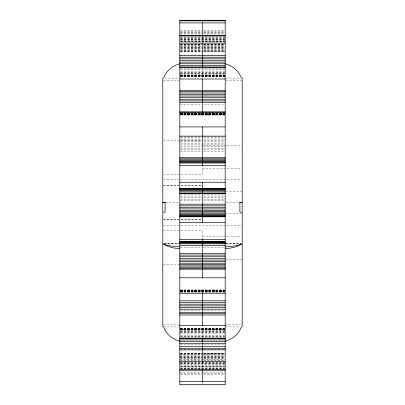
<?xml version="1.0" encoding="UTF-8"?>
<svg xmlns="http://www.w3.org/2000/svg" width="405" height="405" viewBox="0 0 405 405"><rect width="100%" height="100%" fill="white"/><g stroke="black" fill="none" stroke-linecap="round" stroke-linejoin="round"><path stroke-width="0.3" stroke-dasharray="2.02 1.52" d="M180.443 30.724L201.872 30.724M203.761 30.724L224.557 30.724M180.443 31.382L201.872 31.382M203.761 31.382L225.185 31.382M180.443 32.349L201.872 32.349M203.761 32.349L225.185 32.349M180.443 33.018L202.5 33.018M203.761 33.018L224.557 33.018M180.443 33.924L201.872 33.924M203.761 33.924L224.557 33.924M180.443 37.022L224.557 37.022M180.443 37.488L225.185 37.488M180.443 38.121L225.185 38.121M180.443 38.738L224.557 38.738M180.443 39.295L225.185 39.295M180.443 39.837L224.557 39.837M180.443 39.933L224.557 39.933M180.443 40.338L225.185 40.333M180.443 41.229L225.185 41.229M180.443 41.381L224.557 41.381M225.185 41.933L180.443 41.933L224.557 41.968M180.443 44.14L201.872 44.14M203.761 44.14L224.557 44.14M180.443 44.444L201.872 44.444M203.761 44.444L225.185 44.444M180.443 44.894L201.872 44.894M203.761 44.894L224.557 44.894M180.443 44.955L202.5 44.955M203.761 44.955L224.557 44.955M180.443 45.846L201.872 45.846M203.761 45.846L224.557 45.846M180.443 46.256L201.872 46.256M203.761 46.256L225.185 46.256M180.443 47.026L201.872 47.026M203.761 47.026L225.185 47.026M180.443 47.137L202.5 47.137M203.761 47.137L224.557 47.137M180.443 47.436L201.872 47.436M203.761 47.436L224.557 47.436M180.443 48.306L201.872 48.306M203.761 48.306L225.185 48.306M180.443 48.484L202.5 48.484M203.761 48.484L224.557 48.484M180.443 49.385L201.872 49.385M203.761 49.385L225.185 49.385M180.443 50.129L201.872 50.129M203.761 50.129L225.185 50.129M180.443 50.706L201.872 50.706M203.761 50.706L225.185 50.706M180.443 51.111L201.872 51.111M203.761 51.111L224.557 51.111M180.443 51.263L201.872 51.263M203.761 51.263L224.557 51.263M180.443 51.389L225.185 51.389M180.443 55.131L201.872 55.131M203.761 55.131L224.557 55.131M180.443 68.404L224.557 68.404M180.443 69.741L224.557 69.741M180.443 71.928L225.185 71.928M180.443 72.399L224.557 72.399M180.443 72.981L225.185 72.981M179.815 73.548L224.557 73.548M180.443 73.887L224.557 73.887M180.443 74.525L224.557 74.525M180.443 75.219L225.185 75.219M180.443 75.315L225.185 75.315M180.443 75.512L225.185 75.512M180.443 75.634L225.185 75.634M180.443 75.872L225.185 75.811M180.443 75.927L225.185 75.902M180.443 76.074L225.185 76.074M180.443 76.277L225.185 76.277M180.443 76.363L224.557 76.363M180.443 76.429L225.185 76.429M164.83 78.094L179.187 78.094M225.813 78.094L240.17 78.094M163.428 80.59L179.182 80.59M225.818 80.59L241.572 80.59M180.443 104.171L201.872 104.171M203.761 104.171L224.557 104.171M180.443 112.909L224.557 112.909M180.443 113.091L225.185 113.091M180.443 113.142L224.557 113.142M180.443 113.395L224.557 113.395M180.443 113.547L225.185 113.547M180.443 113.683L225.185 113.683M180.443 113.921L225.185 113.921M180.443 114.013L225.185 114.013M180.443 114.301L225.185 114.301M180.443 114.418L225.185 114.418M180.443 114.499L225.185 114.499M180.443 114.63L225.185 114.63M180.443 114.858L225.185 114.858M179.815 114.929L225.185 114.929M180.443 115.005L225.185 115.005M180.443 136.763L201.872 136.763M203.761 136.763L224.557 136.763M180.443 137.837L201.872 137.837M203.761 137.837L225.185 137.837M180.443 139.047L201.872 139.047M203.761 139.047L225.185 139.047M163.428 140.11L202.5 140.11M180.443 140.373L201.872 140.373M203.761 140.373L224.557 140.373M180.443 141.806L201.872 141.806M203.761 141.806L224.557 141.806M180.443 143.324L202.5 143.324M203.761 143.324L224.557 143.324M180.443 144.909L201.872 144.909M203.761 144.909L225.185 144.909M202.5 145.785L241.572 145.785M180.443 146.549L201.872 146.549M203.761 146.549L224.557 146.549M180.443 148.225L201.872 148.225M203.761 148.225L225.185 148.225M180.443 149.916L202.5 149.916M203.761 149.916L224.557 149.916M180.443 151.597L201.872 151.597M203.761 151.597L224.557 151.597M202.5 168.47L241.572 168.47M163.428 174.14L202.5 174.14L202.5 165.635M163.428 179.815L241.572 179.815M163.428 185.485L202.5 185.485M163.428 185.51L202.5 185.51M225.818 191.155L241.572 191.155M180.443 194.638L201.872 194.638M203.761 194.638L224.557 194.638M180.443 196.071L201.872 196.071M203.761 196.071L225.185 196.071M180.443 197.594L201.872 197.594M203.761 197.594L225.185 197.594M180.443 199.184L201.872 199.184M203.761 199.184L225.185 199.184M180.443 200.824L201.872 200.824M203.761 200.824L225.185 200.824M166.08 202.5L179.187 202.5M225.813 202.5L238.92 202.5M225.818 213.845L241.572 213.845M163.428 219.49L202.5 219.49M163.428 219.515L202.5 219.515M163.428 225.185L242.2 225.185M163.428 230.86L202.5 230.86L202.5 238.925M202.5 236.616L241.572 236.616M164.06 243.127L179.182 243.127M225.818 243.127L240.94 243.127M164.06 243.445L179.182 243.445M225.818 243.445L240.94 243.445M164.83 243.957L179.187 243.957M225.813 243.957L240.17 243.957M180.443 247.44L201.872 247.44M203.761 247.44L224.557 247.44M225.818 259.129L241.572 259.129M163.428 264.89L179.182 264.89M180.443 289.995L224.557 289.995M180.443 290.071L225.185 290.071M180.443 290.142L224.557 290.142M180.443 290.37L225.185 290.37M180.443 290.501L224.557 290.501M180.443 290.582L225.185 290.582M180.443 290.699L225.185 290.699M180.443 290.886L225.185 290.896M180.443 290.987L224.557 290.987M180.443 291.079L225.185 291.079M180.443 291.317L224.557 291.317M180.443 291.453L224.557 291.453M180.443 291.605L225.185 291.605M180.443 291.858L224.557 291.858M180.443 291.909L224.557 291.909M180.443 292.091L224.557 292.091M180.443 310.544L201.872 310.544M203.761 310.544L224.557 310.544M163.428 324.41L179.182 324.41M225.185 324.41L241.572 324.41M163.579 326.906L179.187 326.906M225.813 326.906L240.17 326.906M180.443 328.571L224.557 328.571M180.443 328.637L224.557 328.637M180.443 328.723L224.557 328.723M180.443 328.926L224.557 328.926M179.815 329.073L225.185 329.073M179.815 329.128L225.185 329.098M180.443 329.189L225.185 329.189M180.443 329.366L224.557 329.366M180.443 329.488L224.557 329.488M180.443 329.685L224.557 329.685M180.443 329.781L225.185 329.781M180.443 330.475L225.185 330.475M180.443 331.113L224.557 331.113M180.443 331.452L225.185 331.452M180.443 332.019L224.557 332.019M180.443 332.601L225.185 332.601M179.815 333.072L224.557 333.072M180.443 335.259L224.557 335.259M180.443 336.595L224.557 336.595M180.443 336.747L224.557 336.747M180.443 344.559L201.872 344.559M203.761 344.559L224.557 344.559M180.443 349.272L201.872 349.272M203.761 349.272L224.557 349.272M180.443 353.611L224.557 353.59M180.443 353.661L202.5 353.661M203.761 353.661L225.185 353.661M180.443 353.737L201.872 353.737M203.761 353.737L224.557 353.737M180.443 353.889L202.5 353.889M203.761 353.889L224.557 353.889M179.815 354.294L201.872 354.294M202.5 354.294L224.557 354.294M180.443 354.871L201.872 354.871M203.761 354.871L224.557 354.871M179.815 355.615L201.872 355.615M203.761 355.615L224.557 355.615M179.815 356.516L201.872 356.516M203.761 356.516L224.557 356.516M180.443 356.694L201.872 356.694M203.761 356.694L225.185 356.694M179.815 357.564L201.872 357.564M203.761 357.564L224.557 357.564M179.815 357.863L201.872 357.863M203.761 357.863L224.557 357.863M180.443 357.974L201.872 357.974M203.761 357.974L224.557 357.974M180.443 358.744L201.872 358.744M203.761 358.744L224.557 358.744M179.815 359.154L201.872 359.154M202.5 359.154L224.557 359.154M179.815 360.045L201.872 360.045M203.761 360.045L224.557 360.045M180.443 360.106L202.5 360.106M203.761 360.106L224.557 360.106M180.443 362.065L224.557 362.05M180.443 362.465L225.185 362.465M180.443 363.032L225.185 363.032M179.815 363.619L224.557 363.619M180.443 363.771L225.185 363.771M179.815 364.667L225.185 364.662M180.443 365.705L224.557 365.705M180.443 366.317L224.557 366.317M180.443 366.879L224.557 366.879L179.815 366.91M180.443 367.978L224.557 367.978M180.443 368.175L224.557 368.175M180.443 368.596L224.557 368.596M180.443 369.026L224.557 369.026M179.815 372.651L201.872 372.651M202.5 372.651L224.557 372.651M180.443 373.618L201.872 373.618M203.761 373.618L224.557 373.618M180.443 374.276L201.872 374.276M203.761 374.276L224.557 374.276M180.443 384.148L224.557 384.148M202.5 20.852L202.5 22.088M202.5 36.673L202.5 42.95M202.5 66.962L202.5 76.429M202.5 112.909L202.5 115.005M202.5 289.995L202.5 292.962M202.5 328.571L202.5 338.317M202.5 361.842L202.5 369.583M202.5 382.274L202.5 384.148M225.185 114.104L180.443 114.104L225.185 114.114"/><path stroke-width="0.61" d="M163.579 78.094C166.131 71.002 172.495 65.539 179.815 63.848M241.42 326.906C238.869 333.998 232.505 339.461 225.185 341.152M241.42 243.957L240.853 244.433A22.898 7.609 0 0 1 225.18 248.695M240.853 244.25L241.618 243.856M241.618 212.048L239.907 212.336L239.907 202.323L241.618 202.525M163.382 202.525L165.093 202.323L165.093 212.336L163.382 212.048M179.815 20.852L225.185 20.852M179.815 22.913L225.185 22.913M179.815 35.377L225.185 35.377M179.815 35.974L225.185 35.974M179.815 43.153L225.185 43.153M179.815 55.728L225.185 55.728M179.815 57.227L225.185 57.227M179.815 58.806L225.185 58.806M179.815 60.441L225.185 60.441M179.815 62.102L225.185 62.102M179.815 63.757L225.185 63.757M179.815 65.377L225.185 65.377M179.815 66.936L225.185 66.936M179.815 67.392L225.185 67.392M179.815 78.99L225.185 78.99M179.815 90.447L225.185 90.447M179.815 91.646L225.185 91.646M179.815 92.993L225.185 92.993M179.815 94.456L225.185 94.456M179.815 96.01L225.185 96.01M179.815 97.63L225.185 97.63M179.815 99.286L225.185 99.286M179.815 100.946L225.185 100.946M179.815 102.581L225.185 102.581M179.815 112.038L225.185 112.038M179.815 112.109L225.185 112.109M179.815 126.922L225.185 126.922M179.815 136.136L225.185 136.136M179.815 157.56L225.185 157.56M179.815 158.78L225.185 158.78M179.815 159.869L225.185 159.869M179.815 160.815L225.185 160.815M179.815 161.605L225.185 161.605M179.815 162.233L225.185 162.233M179.815 163.007L225.185 163.007M179.815 165.539L225.185 165.539M179.815 182.25L225.185 182.25M179.815 188.32L225.185 188.32M179.815 188.614L225.185 188.614M179.815 189.13L225.185 189.13M179.815 189.849L225.185 189.849M179.815 190.76L225.185 190.76M179.815 191.848L225.185 191.848M179.815 193.099L225.185 193.099M179.815 193.413L225.185 193.413M162.8 202.5L165.453 202.5M239.547 202.5L242.2 202.5M179.815 204.176L225.185 204.176M179.815 205.816L225.185 205.816M179.815 207.406L225.185 207.406M179.815 208.929L225.185 208.929M179.815 210.362L225.185 210.362M179.815 211.694L225.185 211.694M179.815 212.909L225.185 212.909M179.815 213.992L225.185 213.992M179.815 214.928L225.185 214.928M179.815 215.713L225.185 215.713M179.815 216.336L225.185 216.336M179.815 216.786L225.185 216.786M179.815 222.659L225.185 222.659M179.815 239.557L225.185 239.557M179.815 241.669L225.185 241.669M179.815 241.886L225.185 241.891M179.815 242.327L225.185 242.327M179.815 242.975L225.185 242.975M179.815 243.825L225.185 243.825M179.815 245.708L225.185 245.708M179.815 253.403L225.185 253.403M179.815 255.084L225.185 255.084M179.815 256.775L225.185 256.775M179.815 258.451L225.185 258.451M179.815 260.091L225.185 260.091M179.815 261.676L225.185 261.676M179.815 263.194L225.185 263.194M179.815 264.627L225.185 264.627M179.815 265.953L225.185 265.953M179.815 267.163L225.185 267.163M179.815 268.237L225.185 268.237M179.815 269.168L225.185 269.168M179.815 277.8L225.185 277.8M179.815 293.24L225.185 293.24M179.815 300.829L225.185 300.829M179.815 302.494L225.185 302.494M179.815 304.18L225.185 304.18M179.815 305.866L225.185 305.866M179.815 307.542L225.185 307.542M179.815 309.177L225.185 309.177M179.815 312.28L225.185 312.28M179.815 313.703L225.185 313.703M179.815 315.024L225.185 315.024M179.815 325.574L225.185 325.574M179.815 338.038L225.185 338.038M179.815 338.317L225.185 338.317M179.815 339.937L225.185 339.937M179.815 341.602L225.185 341.602M179.815 343.288L225.185 343.288M179.815 346.65L225.185 346.65M179.815 348.285L225.185 348.285M179.815 349.869L225.185 349.869M179.815 361.3L225.185 361.3M179.815 369.573L225.185 369.573M179.815 370.286L225.185 370.286M179.815 381.485L225.185 381.485M225.185 63.848C232.505 65.539 238.869 71.002 241.42 78.094M179.815 341.152C172.495 339.461 166.131 333.998 163.579 326.906M163.382 243.856L164.147 244.25M163.579 243.957L164.147 244.433A22.898 7.609 0 0 0 179.82 248.695M242.2 78.094L242.2 326.906M202.5 22.913L202.5 36.475M202.5 43.153L202.5 66.936M202.5 78.99L202.5 112.109M202.5 126.922L202.5 165.539M202.5 182.25L202.5 222.659M202.5 239.557L202.5 277.8M202.5 292.825L202.5 325.574M202.5 338.317L202.5 361.3M202.5 370.286L202.5 381.485M162.8 78.094L162.8 326.906M179.82 246.873A22.852 4.713 0 0 1 164.116 244.256M240.884 244.256A22.852 4.713 0 0 1 225.18 246.873M225.185 20.25L179.815 20.25L179.815 384.75L225.185 384.75L225.185 20.25"/></g></svg>
